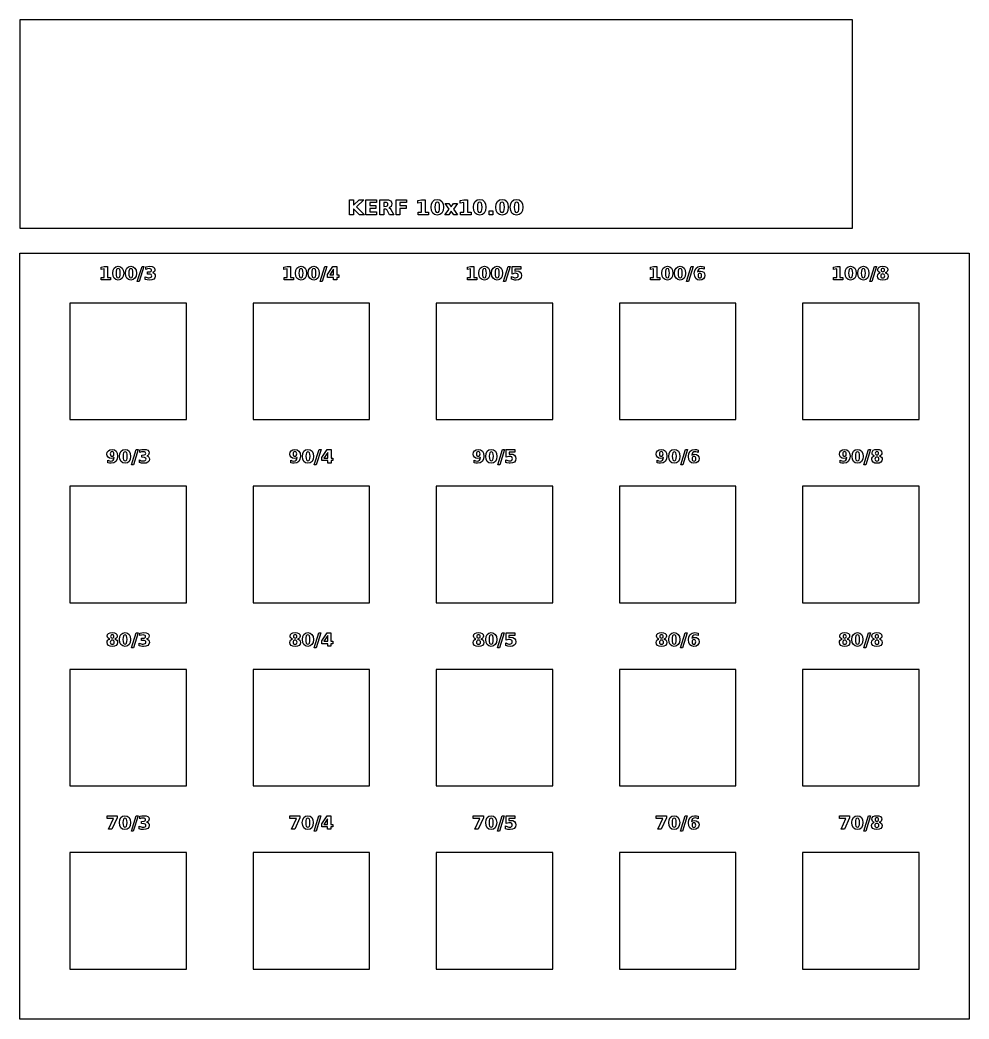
# Model space of a CAD drawing. Header units: millimetres. Extents: x 0 to 272, y 0 to 120.
# Drawn here: x 0 to 114, y 0 to 120 of the extents above; entities that cross this region are included whole.
import ezdxf

# ---------------------------------------------------------------- set-up
doc = ezdxf.new("R2010")
doc.units = ezdxf.units.MM
doc.layers.add('CUT', color=1, linetype='Continuous')
doc.layers.add('ENGRAVE', color=5, linetype='Continuous')

msp = doc.modelspace()

# ---------------------------------------------------------------- linework, layer by layer
at = {"layer": 'CUT'}
for points in [[(100, 95), (100, 120), (0, 120), (0, 95)], [(0, 0), (0, 92), (114, 92), (114, 0)], [(20, 86), (6, 86), (6, 72), (20, 72)], [(28, 72), (42, 72), (42, 86), (28, 86)], [(50, 86), (50, 72), (64, 72), (64, 86)], [(86, 86), (72, 86), (72, 72), (86, 72)], [(108, 72), (108, 86), (94, 86), (94, 72)], [(20, 64), (6, 64), (6, 50), (20, 50)], [(28, 64), (28, 50), (42, 50), (42, 64)], [(64, 64), (50, 64), (50, 50), (64, 50)], [(86, 50), (86, 64), (72, 64), (72, 50)], [(94, 50), (108, 50), (108, 64), (94, 64)], [(20, 42), (6, 42), (6, 28), (20, 28)], [(42, 42), (28, 42), (28, 28), (42, 28)], [(64, 28), (64, 42), (50, 42), (50, 28)], [(72, 28), (86, 28), (86, 42), (72, 42)], [(94, 42), (94, 28), (108, 28), (108, 42)], [(20, 20), (6, 20), (6, 6), (20, 6)], [(42, 20), (28, 20), (28, 6), (42, 6)], [(64, 6), (64, 20), (50, 20), (50, 6)], [(72, 6), (86, 6), (86, 20), (72, 20)], [(94, 20), (94, 6), (108, 6), (108, 20)]]:
    msp.add_lwpolyline(points, close=True, dxfattribs=at)
at = {"layer": 'ENGRAVE'}
for points in [[(39.6012, 98.4127), (40.0711, 98.4127), (40.0711, 97.7475), (40.7484, 98.4127), (41.2941, 98.4127), (40.4164, 97.5494), (41.3844, 96.59), (40.7961, 96.59), (40.0711, 97.308), (40.0711, 96.59), (39.6012, 96.59)], [(41.5383, 96.59), (41.5383, 98.4127), (42.8062, 98.4127), (42.8062, 98.0572), (42.0082, 98.0572), (42.0082, 97.7182), (42.759, 97.7182), (42.759, 97.3627), (42.0082, 97.3627), (42.0082, 96.9451), (42.8332, 96.9451), (42.8332, 96.59)], [(44.4626, 97.5123), (44.309, 97.442), (44.4004, 97.4062), (44.4816, 97.3424), (44.5586, 97.245), (44.8914, 96.59), (44.391, 96.59), (44.1011, 97.1578), (44.0324, 97.2295), (43.9521, 97.2673), (43.8488, 97.2799), (43.716, 97.2799), (43.716, 96.59), (43.2461, 96.59), (43.2461, 98.4127), (43.9637, 98.4127), (44.2757, 98.3824), (44.4914, 98.2916), (44.6174, 98.1357), (44.6594, 97.9096), (44.6375, 97.7452), (44.5719, 97.6131)], [(45.1711, 98.4127), (46.4391, 98.4127), (46.4391, 98.0572), (45.641, 98.0572), (45.641, 97.7182), (46.3918, 97.7182), (46.3918, 97.3627), (45.641, 97.3627), (45.641, 96.59), (45.1711, 96.59)], [(49.0871, 96.59), (47.8125, 96.59), (47.8125, 96.9146), (48.2277, 96.9146), (48.2277, 98.0928), (47.8016, 98.0049), (47.8016, 98.3248), (48.225, 98.4127), (48.6719, 98.4127), (48.6719, 96.9146), (49.0871, 96.9146)], [(49.8104, 98.384), (50.1293, 98.4455), (50.4474, 98.384), (50.6836, 98.1994), (50.8301, 97.9016), (50.8789, 97.4994), (50.8301, 97.0983), (50.6836, 96.8006), (50.4474, 96.616), (50.1293, 96.5545), (49.8104, 96.616), (49.5738, 96.8006), (49.4273, 97.0983), (49.3785, 97.4994), (49.4273, 97.9016), (49.5738, 98.1994)], [(54.1785, 96.9146), (54.1785, 96.59), (52.9039, 96.59), (52.9039, 96.9146), (53.3191, 96.9146), (53.3191, 98.0928), (52.893, 98.0049), (52.893, 98.3248), (53.3164, 98.4127), (53.7633, 98.4127), (53.7633, 96.9146)], [(55.2207, 98.4455), (55.5388, 98.384), (55.775, 98.1994), (55.9215, 97.9016), (55.9703, 97.4994), (55.9215, 97.0983), (55.775, 96.8006), (55.5388, 96.616), (55.2207, 96.5545), (54.9018, 96.616), (54.6652, 96.8006), (54.5188, 97.0983), (54.4699, 97.4994), (54.5188, 97.9016), (54.6652, 98.1994), (54.9018, 98.384)], [(57.5908, 98.384), (57.9098, 98.4455), (58.2278, 98.384), (58.4641, 98.1994), (58.6105, 97.9016), (58.6594, 97.4994), (58.6105, 97.0983), (58.4641, 96.8006), (58.2278, 96.616), (57.9098, 96.5545), (57.5908, 96.616), (57.3543, 96.8006), (57.2078, 97.0983), (57.159, 97.4994), (57.2078, 97.9016), (57.3543, 98.1994)], [(59.3303, 98.384), (59.6492, 98.4455), (59.9673, 98.384), (60.2035, 98.1994), (60.35, 97.9016), (60.3988, 97.4994), (60.35, 97.0983), (60.2035, 96.8006), (59.9673, 96.616), (59.6492, 96.5545), (59.3303, 96.616), (59.0938, 96.8006), (58.9473, 97.0983), (58.8984, 97.4994), (58.9473, 97.9016), (59.0938, 98.1994)], [(44.0404, 97.6182), (44.1254, 97.6592), (44.1734, 97.7319), (44.1895, 97.84), (44.1734, 97.9469), (44.1254, 98.0182), (44.0404, 98.0586), (43.716, 98.0721), (43.716, 97.6045)], [(49.9997, 98.0895), (49.9133, 97.9846), (49.8646, 97.7945), (49.8484, 97.5033), (49.8646, 97.2086), (49.9133, 97.0158), (49.9997, 96.9098), (50.1293, 96.8744), (50.2582, 96.9098), (50.3441, 97.0158), (50.3928, 97.2086), (50.409, 97.5033), (50.393, 97.7945), (50.3449, 97.9846), (50.259, 98.0895), (50.1293, 98.1244)], [(52.573, 96.59), (52.1105, 96.59), (51.8027, 97.0221), (51.4988, 96.59), (51.0363, 96.59), (51.5539, 97.2896), (51.0605, 97.9572), (51.5234, 97.9572), (51.8027, 97.5521), (52.0859, 97.9572), (52.5488, 97.9572), (52.0555, 97.292)], [(55.2207, 98.1244), (55.0911, 98.0895), (55.0047, 97.9846), (54.9561, 97.7945), (54.9398, 97.5033), (54.9561, 97.2086), (55.0047, 97.0158), (55.0911, 96.9098), (55.2207, 96.8744), (55.3496, 96.9098), (55.4355, 97.0158), (55.4842, 97.2086), (55.5004, 97.5033), (55.4844, 97.7945), (55.4363, 97.9846), (55.3504, 98.0895)], [(58.0395, 98.0895), (57.9098, 98.1244), (57.7802, 98.0895), (57.6938, 97.9846), (57.6451, 97.7945), (57.6289, 97.5033), (57.6451, 97.2086), (57.6938, 97.0158), (57.7802, 96.9098), (57.9098, 96.8744), (58.0387, 96.9098), (58.1246, 97.0158), (58.1732, 97.2086), (58.1895, 97.5033), (58.1734, 97.7945), (58.1254, 97.9846)], [(59.4332, 97.9846), (59.3846, 97.7945), (59.3684, 97.5033), (59.3846, 97.2086), (59.4332, 97.0158), (59.5196, 96.9098), (59.6492, 96.8744), (59.7781, 96.9098), (59.8641, 97.0158), (59.9127, 97.2086), (59.9289, 97.5033), (59.9129, 97.7945), (59.8648, 97.9846), (59.7789, 98.0895), (59.6492, 98.1244), (59.5196, 98.0895)], [(56.7844, 96.59), (56.3449, 96.59), (56.3449, 97.0623), (56.7844, 97.0623)], [(9.7483, 90.3123), (10.1209, 90.3896), (10.5142, 90.3896), (10.5142, 89.0713), (10.8796, 89.0713), (10.8796, 88.7857), (9.7579, 88.7857), (9.7579, 89.0713), (10.1233, 89.0713), (10.1233, 90.1081), (9.7483, 90.0307)], [(12.4134, 89.9398), (12.4564, 89.5859), (12.4134, 89.233), (12.2845, 88.971), (12.0766, 88.8085), (11.7967, 88.7544), (11.516, 88.8085), (11.3079, 88.971), (11.179, 89.233), (11.136, 89.5859), (11.179, 89.9398), (11.3079, 90.2019), (11.516, 90.3644), (11.7967, 90.4185), (12.0766, 90.3644), (12.2845, 90.2019)], [(11.9858, 89.1604), (12.0286, 89.33), (12.0428, 89.5894), (12.0287, 89.8456), (11.9865, 90.0129), (11.9108, 90.1052), (11.7967, 90.1359), (11.6827, 90.1052), (11.6066, 90.0129), (11.5638, 89.8456), (11.5495, 89.5894), (11.5638, 89.33), (11.6066, 89.1604), (11.6827, 89.067), (11.7967, 89.0359), (11.9101, 89.067)], [(13.9871, 89.5859), (13.9441, 89.233), (13.8152, 88.971), (13.6073, 88.8085), (13.3274, 88.7544), (13.0467, 88.8085), (12.8386, 88.971), (12.7097, 89.233), (12.6667, 89.5859), (12.7097, 89.9398), (12.8386, 90.2019), (13.0467, 90.3644), (13.3274, 90.4185), (13.6073, 90.3644), (13.8152, 90.2019), (13.9441, 89.9398)], [(13.5593, 89.33), (13.5735, 89.5894), (13.5595, 89.8456), (13.5172, 90.0129), (13.4415, 90.1052), (13.3274, 90.1359), (13.2134, 90.1052), (13.1373, 90.0129), (13.0945, 89.8456), (13.0803, 89.5894), (13.0945, 89.33), (13.1373, 89.1604), (13.2134, 89.067), (13.3274, 89.0359), (13.4409, 89.067), (13.5165, 89.1604)], [(14.896, 90.3896), (14.3298, 88.5815), (14.0923, 88.5815), (14.6574, 90.3896)], [(15.6437, 89.0501), (15.7505, 89.0927), (15.8163, 89.1621), (15.8382, 89.2563), (15.8157, 89.3526), (15.7485, 89.4223), (15.6373, 89.4646), (15.3181, 89.4787), (15.3181, 89.7451), (15.6281, 89.7573), (15.724, 89.7939), (15.7813, 89.8555), (15.8004, 89.9427), (15.7818, 90.0245), (15.7261, 90.0854), (15.6368, 90.1233), (15.5168, 90.1359), (15.315, 90.1132), (15.1118, 90.0469), (15.1118, 90.3498), (15.3545, 90.4013), (15.591, 90.4185), (15.8641, 90.3928), (16.0585, 90.3157), (16.175, 90.1873), (16.2139, 90.007), (16.1953, 89.8792), (16.1396, 89.7767), (16.0479, 89.7003), (15.9207, 89.6506), (16.0634, 89.5932), (16.1671, 89.5048), (16.2306, 89.3872), (16.2517, 89.2412), (16.206, 89.0312), (16.0688, 88.8785), (15.8444, 88.7854), (15.5364, 88.7544), (15.2885, 88.7743), (15.0431, 88.8342), (15.0431, 89.1532), (15.2734, 89.0655), (15.3869, 89.0433), (15.4985, 89.0359)], [(31.7113, 90.0307), (31.7113, 90.3123), (32.084, 90.3896), (32.4772, 90.3896), (32.4772, 89.0713), (32.8426, 89.0713), (32.8426, 88.7857), (31.721, 88.7857), (31.721, 89.0713), (32.0864, 89.0713), (32.0864, 90.1081)], [(34.2475, 90.2019), (34.3764, 89.9398), (34.4194, 89.5859), (34.3764, 89.233), (34.2475, 88.971), (34.0396, 88.8085), (33.7598, 88.7544), (33.4791, 88.8085), (33.2709, 88.971), (33.142, 89.233), (33.0991, 89.5859), (33.142, 89.9398), (33.2709, 90.2019), (33.4791, 90.3644), (33.7598, 90.4185), (34.0396, 90.3644)], [(33.8732, 89.067), (33.9488, 89.1604), (33.9916, 89.33), (34.0059, 89.5894), (33.9918, 89.8456), (33.9495, 90.0129), (33.8739, 90.1052), (33.7598, 90.1359), (33.6457, 90.1052), (33.5697, 90.0129), (33.5269, 89.8456), (33.5126, 89.5894), (33.5269, 89.33), (33.5697, 89.1604), (33.6457, 89.067), (33.7598, 89.0359)], [(35.9072, 89.9398), (35.9501, 89.5859), (35.9072, 89.233), (35.7782, 88.971), (35.5704, 88.8085), (35.2905, 88.7544), (35.0098, 88.8085), (34.8017, 88.971), (34.6728, 89.233), (34.6298, 89.5859), (34.6728, 89.9398), (34.8017, 90.2019), (35.0098, 90.3644), (35.2905, 90.4185), (35.5704, 90.3644), (35.7782, 90.2019)], [(35.4795, 89.1604), (35.5223, 89.33), (35.5366, 89.5894), (35.5225, 89.8456), (35.4802, 90.0129), (35.4046, 90.1052), (35.2905, 90.1359), (35.1764, 90.1052), (35.1004, 90.0129), (35.0576, 89.8456), (35.0433, 89.5894), (35.0576, 89.33), (35.1004, 89.1604), (35.1764, 89.067), (35.2905, 89.0359), (35.4039, 89.067)], [(36.6204, 90.3896), (36.859, 90.3896), (36.2928, 88.5815), (36.0553, 88.5815)], [(38.2887, 89.3776), (38.2887, 89.0779), (38.0601, 89.0779), (38.0601, 88.7857), (37.6689, 88.7857), (37.6689, 89.0779), (36.958, 89.0779), (36.958, 89.4323), (37.6001, 90.3896), (38.0601, 90.3896), (38.0601, 89.3776)], [(37.6689, 89.3776), (37.6689, 90.049), (37.2158, 89.3776)], [(53.7473, 88.7857), (53.7473, 89.0713), (54.1127, 89.0713), (54.1127, 90.1081), (53.7376, 90.0307), (53.7376, 90.3123), (54.1103, 90.3896), (54.5035, 90.3896), (54.5035, 89.0713), (54.8689, 89.0713), (54.8689, 88.7857)], [(55.2972, 90.2019), (55.5054, 90.3644), (55.786, 90.4185), (56.0659, 90.3644), (56.2738, 90.2019), (56.4027, 89.9398), (56.4457, 89.5859), (56.4027, 89.233), (56.2738, 88.971), (56.0659, 88.8085), (55.786, 88.7544), (55.5054, 88.8085), (55.2972, 88.971), (55.1683, 89.233), (55.1254, 89.5859), (55.1683, 89.9398)], [(55.5532, 89.33), (55.596, 89.1604), (55.672, 89.067), (55.786, 89.0359), (55.8995, 89.067), (55.9751, 89.1604), (56.0179, 89.33), (56.0322, 89.5894), (56.0181, 89.8456), (55.9758, 90.0129), (55.9002, 90.1052), (55.786, 90.1359), (55.672, 90.1052), (55.596, 90.0129), (55.5532, 89.8456), (55.5389, 89.5894)], [(57.0361, 90.3644), (57.3168, 90.4185), (57.5967, 90.3644), (57.8045, 90.2019), (57.9335, 89.9398), (57.9764, 89.5859), (57.9335, 89.233), (57.8045, 88.971), (57.5967, 88.8085), (57.3168, 88.7544), (57.0361, 88.8085), (56.828, 88.971), (56.699, 89.233), (56.6561, 89.5859), (56.699, 89.9398), (56.828, 90.2019)], [(57.1267, 89.1604), (57.2027, 89.067), (57.3168, 89.0359), (57.4302, 89.067), (57.5058, 89.1604), (57.5486, 89.33), (57.5629, 89.5894), (57.5488, 89.8456), (57.5065, 90.0129), (57.4309, 90.1052), (57.3168, 90.1359), (57.2027, 90.1052), (57.1267, 90.0129), (57.0839, 89.8456), (57.0696, 89.5894), (57.0839, 89.33)], [(58.6467, 90.3896), (58.8853, 90.3896), (58.3191, 88.5815), (58.0816, 88.5815)], [(60.2179, 89.0771), (60.0846, 88.9015), (59.8724, 88.7912), (59.591, 88.7544), (59.4552, 88.761), (59.1875, 88.8141), (59.0551, 88.861), (59.0551, 89.1865), (59.3036, 89.0734), (59.4179, 89.0453), (59.5257, 89.0359), (59.6599, 89.0543), (59.7622, 89.1095), (59.8272, 89.1961), (59.8488, 89.3089), (59.8272, 89.4222), (59.7622, 89.5086), (59.6599, 89.5635), (59.5257, 89.5818), (59.4334, 89.576), (59.1184, 89.4873), (59.1184, 90.3896), (60.1465, 90.3896), (60.1465, 90.0854), (59.4484, 90.0854), (59.4484, 89.8372), (59.6426, 89.8644), (59.9033, 89.8277), (60.0991, 89.7176), (60.2215, 89.542), (60.2624, 89.3089)], [(76.8512, 89.0713), (76.8512, 88.7857), (75.7296, 88.7857), (75.7296, 89.0713), (76.095, 89.0713), (76.095, 90.1081), (75.7199, 90.0307), (75.7199, 90.3123), (76.0926, 90.3896), (76.4858, 90.3896), (76.4858, 89.0713)], [(77.1077, 89.5859), (77.1506, 89.9398), (77.2795, 90.2019), (77.4877, 90.3644), (77.7683, 90.4185), (78.0482, 90.3644), (78.2561, 90.2019), (78.385, 89.9398), (78.428, 89.5859), (78.385, 89.233), (78.2561, 88.971), (78.0482, 88.8085), (77.7683, 88.7544), (77.4877, 88.8085), (77.2795, 88.971), (77.1506, 89.233)], [(77.5355, 89.8456), (77.5212, 89.5894), (77.5355, 89.33), (77.5782, 89.1604), (77.6543, 89.067), (77.7683, 89.0359), (77.8818, 89.067), (77.9574, 89.1604), (78.0002, 89.33), (78.0145, 89.5894), (78.0004, 89.8456), (77.9581, 90.0129), (77.8825, 90.1052), (77.7683, 90.1359), (77.6543, 90.1052), (77.5782, 90.0129)], [(78.6813, 89.9398), (78.8102, 90.2019), (79.0184, 90.3644), (79.2991, 90.4185), (79.579, 90.3644), (79.7868, 90.2019), (79.9158, 89.9398), (79.9587, 89.5859), (79.9158, 89.233), (79.7868, 88.971), (79.579, 88.8085), (79.2991, 88.7544), (79.0184, 88.8085), (78.8102, 88.971), (78.6813, 89.233), (78.6384, 89.5859)], [(79.0519, 89.5894), (79.0662, 89.33), (79.109, 89.1604), (79.185, 89.067), (79.2991, 89.0359), (79.4125, 89.067), (79.4881, 89.1604), (79.5309, 89.33), (79.5452, 89.5894), (79.5311, 89.8456), (79.4888, 90.0129), (79.4132, 90.1052), (79.2991, 90.1359), (79.185, 90.1052), (79.109, 90.0129), (79.0662, 89.8456)], [(80.3014, 88.5815), (80.0639, 88.5815), (80.629, 90.3896), (80.8676, 90.3896)], [(81.437, 89.9155), (81.3983, 89.7386), (81.5517, 89.8173), (81.7325, 89.8438), (81.9545, 89.8077), (82.1292, 89.6997), (82.2423, 89.5337), (82.2801, 89.323), (82.2379, 89.0908), (82.1113, 88.9098), (81.9141, 88.7933), (81.6593, 88.7544), (81.382, 88.8072), (81.1753, 88.9655), (81.0469, 89.221), (81.0041, 89.5646), (81.0542, 89.9195), (81.2045, 90.1892), (81.442, 90.3596), (81.7538, 90.4164), (81.9686, 90.3992), (82.1749, 90.3477), (82.1749, 90.051), (82.0757, 90.0931), (81.8933, 90.1398), (81.8064, 90.1456), (81.6421, 90.1199), (81.5187, 90.0428)], [(98.4949, 90.3896), (98.4949, 89.0713), (98.8603, 89.0713), (98.8603, 88.7857), (97.7387, 88.7857), (97.7387, 89.0713), (98.1041, 89.0713), (98.1041, 90.1081), (97.729, 90.0307), (97.729, 90.3123), (98.1017, 90.3896)], [(99.2886, 88.971), (99.1597, 89.233), (99.1168, 89.5859), (99.1597, 89.9398), (99.2886, 90.2019), (99.4968, 90.3644), (99.7775, 90.4185), (100.0574, 90.3644), (100.2652, 90.2019), (100.3941, 89.9398), (100.4371, 89.5859), (100.3941, 89.233), (100.2652, 88.971), (100.0574, 88.8085), (99.7775, 88.7544), (99.4968, 88.8085)], [(99.6634, 90.1052), (99.5874, 90.0129), (99.5446, 89.8456), (99.5303, 89.5894), (99.5446, 89.33), (99.5874, 89.1604), (99.6634, 89.067), (99.7775, 89.0359), (99.8909, 89.067), (99.9665, 89.1604), (100.0093, 89.33), (100.0236, 89.5894), (100.0095, 89.8456), (99.9672, 90.0129), (99.8916, 90.1052), (99.7775, 90.1359)], [(100.6905, 89.233), (100.6475, 89.5859), (100.6905, 89.9398), (100.8194, 90.2019), (101.0275, 90.3644), (101.3082, 90.4185), (101.5881, 90.3644), (101.796, 90.2019), (101.9249, 89.9398), (101.9678, 89.5859), (101.9249, 89.233), (101.796, 88.971), (101.5881, 88.8085), (101.3082, 88.7544), (101.0275, 88.8085), (100.8194, 88.971)], [(101.1181, 90.0129), (101.0753, 89.8456), (101.061, 89.5894), (101.0753, 89.33), (101.1181, 89.1604), (101.1941, 89.067), (101.3082, 89.0359), (101.4216, 89.067), (101.4972, 89.1604), (101.54, 89.33), (101.5543, 89.5894), (101.5402, 89.8456), (101.4979, 90.0129), (101.4223, 90.1052), (101.3082, 90.1359), (101.1941, 90.1052)], [(102.6381, 90.3896), (102.8767, 90.3896), (102.3105, 88.5815), (102.073, 88.5815)], [(103.1978, 90.3119), (103.3848, 90.3919), (103.6426, 90.4185), (103.8988, 90.392), (104.085, 90.3126), (104.1987, 90.1823), (104.2366, 90.0029), (104.2179, 89.8777), (104.162, 89.775), (104.0695, 89.6956), (103.9413, 89.6396), (104.0846, 89.5804), (104.1878, 89.4931), (104.2502, 89.3784), (104.271, 89.237), (104.2313, 89.0276), (104.1125, 88.8764), (103.9158, 88.7849), (103.6426, 88.7544), (103.3684, 88.7849), (103.1706, 88.8764), (103.051, 89.0276), (103.0111, 89.237), (103.0319, 89.3784), (103.0943, 89.4931), (103.1975, 89.5804), (103.3408, 89.6396), (103.2126, 89.6956), (103.1204, 89.775), (103.065, 89.8777), (103.0465, 90.0029), (103.0843, 90.1816)], [(103.4906, 89.8138), (103.5553, 89.7752), (103.6426, 89.7623), (103.7282, 89.7752), (103.7918, 89.8138), (103.8315, 89.8764), (103.8447, 89.961), (103.8315, 90.0454), (103.7918, 90.1074), (103.7282, 90.1458), (103.6426, 90.1586), (103.5553, 90.1457), (103.4906, 90.1071), (103.4507, 90.0448), (103.4374, 89.961), (103.4507, 89.8764)], [(81.46, 89.1727), (81.5008, 89.0847), (81.5687, 89.0322), (81.6637, 89.0146), (81.7593, 89.0322), (81.8273, 89.0847), (81.8681, 89.1727), (81.8817, 89.2958), (81.8681, 89.419), (81.8273, 89.5069), (81.7593, 89.5597), (81.6637, 89.5773), (81.5687, 89.5597), (81.5008, 89.5069), (81.46, 89.419), (81.4465, 89.2958)], [(103.4175, 89.3628), (103.402, 89.2583), (103.4175, 89.1539), (103.4642, 89.0772), (103.5401, 89.0303), (103.6426, 89.0146), (103.7442, 89.0303), (103.8189, 89.0772), (103.8648, 89.1539), (103.8801, 89.2583), (103.8648, 89.3635), (103.8189, 89.4405), (103.7442, 89.4877), (103.6426, 89.5034), (103.5401, 89.4875), (103.4642, 89.4398)], [(10.4885, 68.0791), (10.6145, 68.2607), (10.8113, 68.3775), (11.0652, 68.4164), (11.3436, 68.3635), (11.5509, 68.2047), (11.6798, 67.9495), (11.7228, 67.6066), (11.6725, 67.2515), (11.5217, 66.9816), (11.2836, 66.8112), (10.9707, 66.7544), (10.7548, 66.7712), (10.553, 66.8211), (10.553, 67.1178), (10.7417, 67.0483), (10.9201, 67.0253), (11.0846, 67.0509), (11.2082, 67.1277), (11.2901, 67.2552), (11.3295, 67.4323), (11.1738, 67.3518), (10.9944, 67.325), (10.7721, 67.3609), (10.5974, 67.4684), (10.4842, 67.6344), (10.4465, 67.8458)], [(13.2889, 67.5859), (13.246, 67.233), (13.117, 66.971), (12.9092, 66.8085), (12.6293, 66.7544), (12.3486, 66.8085), (12.1405, 66.971), (12.0115, 67.233), (11.9686, 67.5859), (12.0115, 67.9398), (12.1405, 68.2019), (12.3486, 68.3644), (12.6293, 68.4185), (12.9092, 68.3644), (13.117, 68.2019), (13.246, 67.9398)], [(14.9455, 67.0501), (15.0524, 67.0927), (15.1181, 67.1621), (15.14, 67.2563), (15.1176, 67.3526), (15.0503, 67.4223), (14.9392, 67.4646), (14.6199, 67.4787), (14.6199, 67.7451), (14.9299, 67.7573), (15.0259, 67.7939), (15.0831, 67.8555), (15.1022, 67.9427), (15.0836, 68.0245), (15.028, 68.0854), (14.9387, 68.1233), (14.8186, 68.1359), (14.6168, 68.1132), (14.4137, 68.0469), (14.4137, 68.3498), (14.6564, 68.4013), (14.8929, 68.4185), (15.166, 68.3928), (15.3604, 68.3157), (15.4769, 68.1873), (15.5157, 68.007), (15.4972, 67.8792), (15.4415, 67.7767), (15.3498, 67.7003), (15.2225, 67.6506), (15.3653, 67.5932), (15.469, 67.5048), (15.5324, 67.3872), (15.5535, 67.2412), (15.5078, 67.0312), (15.3707, 66.8785), (15.1463, 66.7854), (14.8382, 66.7544), (14.5904, 66.7743), (14.3449, 66.8342), (14.3449, 67.1532), (14.5752, 67.0655), (14.6888, 67.0433), (14.8004, 67.0359)], [(32.4095, 67.8458), (32.4515, 68.0791), (32.5776, 68.2607), (32.7743, 68.3775), (33.0282, 68.4164), (33.3066, 68.3635), (33.514, 68.2047), (33.6429, 67.9495), (33.6858, 67.6066), (33.6356, 67.2515), (33.4847, 66.9816), (33.2466, 66.8112), (32.9337, 66.7544), (32.7178, 66.7712), (32.5161, 66.8211), (32.5161, 67.1178), (32.7048, 67.0483), (32.8832, 67.0253), (33.0477, 67.0509), (33.1713, 67.1277), (33.2531, 67.2552), (33.2926, 67.4323), (33.1369, 67.3518), (32.9574, 67.325), (32.7351, 67.3609), (32.5604, 67.4684), (32.4472, 67.6344)], [(35.252, 67.5859), (35.209, 67.233), (35.0801, 66.971), (34.8722, 66.8085), (34.5923, 66.7544), (34.3116, 66.8085), (34.1035, 66.971), (33.9746, 67.233), (33.9316, 67.5859), (33.9746, 67.9398), (34.1035, 68.2019), (34.3116, 68.3644), (34.5923, 68.4185), (34.8722, 68.3644), (35.0801, 68.2019), (35.209, 67.9398)], [(54.7614, 67.3609), (54.5867, 67.4684), (54.4735, 67.6344), (54.4358, 67.8458), (54.4778, 68.0791), (54.6039, 68.2607), (54.8006, 68.3775), (55.0545, 68.4164), (55.3329, 68.3635), (55.5403, 68.2047), (55.6692, 67.9495), (55.7121, 67.6066), (55.6619, 67.2515), (55.511, 66.9816), (55.2729, 66.8112), (54.96, 66.7544), (54.7441, 66.7712), (54.5424, 66.8211), (54.5424, 67.1178), (54.7311, 67.0483), (54.9095, 67.0253), (55.074, 67.0509), (55.1975, 67.1277), (55.2794, 67.2552), (55.3189, 67.4323), (55.1632, 67.3518), (54.9837, 67.325)], [(56.6186, 68.4185), (56.8985, 68.3644), (57.1064, 68.2019), (57.2353, 67.9398), (57.2783, 67.5859), (57.2353, 67.233), (57.1064, 66.971), (56.8985, 66.8085), (56.6186, 66.7544), (56.3379, 66.8085), (56.1298, 66.971), (56.0009, 67.233), (55.9579, 67.5859), (56.0009, 67.9398), (56.1298, 68.2019), (56.3379, 68.3644)], [(77.3012, 67.4323), (77.1455, 67.3518), (76.966, 67.325), (76.7437, 67.3609), (76.569, 67.4684), (76.4558, 67.6344), (76.4181, 67.8458), (76.4601, 68.0791), (76.5862, 68.2607), (76.7829, 68.3775), (77.0368, 68.4164), (77.3152, 68.3635), (77.5226, 68.2047), (77.6515, 67.9495), (77.6944, 67.6066), (77.6442, 67.2515), (77.4933, 66.9816), (77.2552, 66.8112), (76.9423, 66.7544), (76.7264, 66.7712), (76.5247, 66.8211), (76.5247, 67.1178), (76.7134, 67.0483), (76.8918, 67.0253), (77.0563, 67.0509), (77.1798, 67.1277), (77.2617, 67.2552)], [(78.1121, 68.2019), (78.3202, 68.3644), (78.6009, 68.4185), (78.8808, 68.3644), (79.0887, 68.2019), (79.2176, 67.9398), (79.2606, 67.5859), (79.2176, 67.233), (79.0887, 66.971), (78.8808, 66.8085), (78.6009, 66.7544), (78.3202, 66.8085), (78.1121, 66.971), (77.9832, 67.233), (77.9402, 67.5859), (77.9832, 67.9398)], [(80.7002, 67.7386), (80.8535, 67.8173), (81.0343, 67.8438), (81.2564, 67.8077), (81.431, 67.6997), (81.5442, 67.5337), (81.5819, 67.323), (81.5397, 67.0908), (81.4131, 66.9098), (81.2159, 66.7933), (80.9611, 66.7544), (80.6839, 66.8072), (80.4771, 66.9655), (80.3487, 67.221), (80.3059, 67.5646), (80.356, 67.9195), (80.5063, 68.1892), (80.7438, 68.3596), (81.0556, 68.4164), (81.2705, 68.3992), (81.4767, 68.3477), (81.4767, 68.051), (81.3775, 68.0931), (81.1952, 68.1398), (81.1082, 68.1456), (80.944, 68.1199), (80.8205, 68.0428), (80.7389, 67.9155)], [(99.189, 67.1277), (99.2709, 67.2552), (99.3103, 67.4323), (99.1546, 67.3518), (98.9751, 67.325), (98.7528, 67.3609), (98.5781, 67.4684), (98.4649, 67.6344), (98.4272, 67.8458), (98.4692, 68.0791), (98.5953, 68.2607), (98.792, 68.3775), (99.046, 68.4164), (99.3243, 68.3635), (99.5317, 68.2047), (99.6606, 67.9495), (99.7035, 67.6066), (99.6533, 67.2515), (99.5025, 66.9816), (99.2643, 66.8112), (98.9514, 66.7544), (98.7355, 66.7712), (98.5338, 66.8211), (98.5338, 67.1178), (98.7225, 67.0483), (98.9009, 67.0253), (99.0654, 67.0509)], [(99.9493, 67.5859), (99.9923, 67.9398), (100.1212, 68.2019), (100.3293, 68.3644), (100.61, 68.4185), (100.8899, 68.3644), (101.0978, 68.2019), (101.2267, 67.9398), (101.2697, 67.5859), (101.2267, 67.233), (101.0978, 66.971), (100.8899, 66.8085), (100.61, 66.7544), (100.3293, 66.8085), (100.1212, 66.971), (99.9923, 67.233)], [(102.6866, 68.3919), (102.9444, 68.4185), (103.2006, 68.392), (103.3868, 68.3126), (103.5005, 68.1823), (103.5384, 68.0029), (103.5198, 67.8777), (103.4638, 67.775), (103.3714, 67.6956), (103.2431, 67.6396), (103.3864, 67.5804), (103.4896, 67.4931), (103.552, 67.3784), (103.5728, 67.237), (103.5332, 67.0276), (103.4143, 66.8764), (103.2176, 66.7849), (102.9444, 66.7544), (102.6702, 66.7849), (102.4725, 66.8764), (102.3528, 67.0276), (102.313, 67.237), (102.3338, 67.3784), (102.3961, 67.4931), (102.4994, 67.5804), (102.6426, 67.6396), (102.5145, 67.6956), (102.4223, 67.775), (102.3668, 67.8777), (102.3484, 68.0029), (102.3862, 68.1816), (102.4996, 68.3119)], [(10.8589, 67.7517), (10.8999, 67.6636), (10.968, 67.611), (11.0631, 67.5935), (11.1583, 67.611), (11.2264, 67.6636), (11.2674, 67.7517), (11.2811, 67.875), (11.2674, 67.9974), (11.2264, 68.0854), (11.1583, 68.1388), (11.0631, 68.1566), (10.968, 68.1388), (10.8999, 68.0854), (10.8589, 67.9974), (10.8452, 67.875)], [(12.8611, 67.33), (12.8754, 67.5894), (12.8613, 67.8456), (12.819, 68.0129), (12.7434, 68.1052), (12.6293, 68.1359), (12.5152, 68.1052), (12.4392, 68.0129), (12.3964, 67.8456), (12.3821, 67.5894), (12.3964, 67.33), (12.4392, 67.1604), (12.5152, 67.067), (12.6293, 67.0359), (12.7427, 67.067), (12.8183, 67.1604)], [(13.6316, 66.5815), (13.3941, 66.5815), (13.9592, 68.3896), (14.1978, 68.3896)], [(32.8219, 67.7517), (32.8629, 67.6636), (32.9311, 67.611), (33.0262, 67.5935), (33.1213, 67.611), (33.1895, 67.6636), (33.2305, 67.7517), (33.2441, 67.875), (33.2305, 67.9974), (33.1895, 68.0854), (33.1213, 68.1388), (33.0262, 68.1566), (32.9311, 68.1388), (32.8629, 68.0854), (32.8219, 67.9974), (32.8083, 67.875)], [(34.8242, 67.33), (34.8384, 67.5894), (34.8243, 67.8456), (34.7821, 68.0129), (34.7064, 68.1052), (34.5923, 68.1359), (34.4783, 68.1052), (34.4022, 68.0129), (34.3594, 67.8456), (34.3452, 67.5894), (34.3594, 67.33), (34.4022, 67.1604), (34.4783, 67.067), (34.5923, 67.0359), (34.7058, 67.067), (34.7814, 67.1604)], [(35.5947, 66.5815), (35.3572, 66.5815), (35.9223, 68.3896), (36.1608, 68.3896)], [(37.5905, 67.0779), (37.3619, 67.0779), (37.3619, 66.7857), (36.9707, 66.7857), (36.9707, 67.0779), (36.2598, 67.0779), (36.2598, 67.4323), (36.902, 68.3896), (37.3619, 68.3896), (37.3619, 67.3776), (37.5905, 67.3776)], [(36.9707, 68.049), (36.5177, 67.3776), (36.9707, 67.3776)], [(54.9574, 68.1388), (54.8892, 68.0854), (54.8482, 67.9974), (54.8345, 67.875), (54.8482, 67.7517), (54.8892, 67.6636), (54.9574, 67.611), (55.0525, 67.5935), (55.1476, 67.611), (55.2158, 67.6636), (55.2568, 67.7517), (55.2704, 67.875), (55.2568, 67.9974), (55.2158, 68.0854), (55.1476, 68.1388), (55.0525, 68.1566)], [(56.5046, 67.067), (56.6186, 67.0359), (56.732, 67.067), (56.8077, 67.1604), (56.8505, 67.33), (56.8647, 67.5894), (56.8506, 67.8456), (56.8084, 68.0129), (56.7327, 68.1052), (56.6186, 68.1359), (56.5046, 68.1052), (56.4285, 68.0129), (56.3857, 67.8456), (56.3715, 67.5894), (56.3857, 67.33), (56.4285, 67.1604)], [(57.621, 66.5815), (57.3835, 66.5815), (57.9486, 68.3896), (58.1871, 68.3896)], [(59.3865, 66.9015), (59.1742, 66.7912), (58.8929, 66.7544), (58.7571, 66.761), (58.4894, 66.8141), (58.357, 66.861), (58.357, 67.1865), (58.6055, 67.0734), (58.7198, 67.0453), (58.8275, 67.0359), (58.9618, 67.0543), (59.064, 67.1095), (59.129, 67.1961), (59.1507, 67.3089), (59.129, 67.4222), (59.064, 67.5086), (58.9618, 67.5635), (58.8275, 67.5818), (58.7353, 67.576), (58.4202, 67.4873), (58.4202, 68.3896), (59.4484, 68.3896), (59.4484, 68.0854), (58.7502, 68.0854), (58.7502, 67.8372), (58.9444, 67.8644), (59.2052, 67.8277), (59.4009, 67.7176), (59.5234, 67.542), (59.5642, 67.3089), (59.5198, 67.0771)], [(77.1299, 68.1388), (77.0348, 68.1566), (76.9396, 68.1388), (76.8715, 68.0854), (76.8305, 67.9974), (76.8168, 67.875), (76.8305, 67.7517), (76.8715, 67.6636), (76.9396, 67.611), (77.0348, 67.5935), (77.1299, 67.611), (77.1981, 67.6636), (77.2391, 67.7517), (77.2527, 67.875), (77.2391, 67.9974), (77.1981, 68.0854)], [(78.368, 67.33), (78.4108, 67.1604), (78.4869, 67.067), (78.6009, 67.0359), (78.7143, 67.067), (78.79, 67.1604), (78.8328, 67.33), (78.847, 67.5894), (78.8329, 67.8456), (78.7907, 68.0129), (78.715, 68.1052), (78.6009, 68.1359), (78.4869, 68.1052), (78.4108, 68.0129), (78.368, 67.8456), (78.3537, 67.5894)], [(79.9309, 68.3896), (80.1694, 68.3896), (79.6033, 66.5815), (79.3657, 66.5815)], [(80.8026, 67.0847), (80.8705, 67.0322), (80.9656, 67.0146), (81.0611, 67.0322), (81.1292, 67.0847), (81.1699, 67.1727), (81.1835, 67.2958), (81.1699, 67.419), (81.1292, 67.5069), (81.0611, 67.5597), (80.9656, 67.5773), (80.8705, 67.5597), (80.8026, 67.5069), (80.7619, 67.419), (80.7483, 67.2958), (80.7619, 67.1727)], [(99.2482, 67.9974), (99.2072, 68.0854), (99.139, 68.1388), (99.0439, 68.1566), (98.9488, 68.1388), (98.8806, 68.0854), (98.8396, 67.9974), (98.826, 67.875), (98.8396, 67.7517), (98.8806, 67.6636), (98.9488, 67.611), (99.0439, 67.5935), (99.139, 67.611), (99.2072, 67.6636), (99.2482, 67.7517), (99.2618, 67.875)], [(100.3771, 67.8456), (100.3629, 67.5894), (100.3771, 67.33), (100.4199, 67.1604), (100.496, 67.067), (100.61, 67.0359), (100.7235, 67.067), (100.7991, 67.1604), (100.8419, 67.33), (100.8561, 67.5894), (100.842, 67.8456), (100.7998, 68.0129), (100.7241, 68.1052), (100.61, 68.1359), (100.496, 68.1052), (100.4199, 68.0129)], [(101.6124, 66.5815), (101.3749, 66.5815), (101.94, 68.3896), (102.1785, 68.3896)], [(102.7038, 67.2583), (102.7194, 67.1539), (102.766, 67.0772), (102.8419, 67.0303), (102.9444, 67.0146), (103.0461, 67.0303), (103.1208, 67.0772), (103.1667, 67.1539), (103.182, 67.2583), (103.1667, 67.3635), (103.1208, 67.4405), (103.0461, 67.4877), (102.9444, 67.5034), (102.8419, 67.4875), (102.766, 67.4398), (102.7194, 67.3628)], [(102.8571, 67.7752), (102.9444, 67.7623), (103.03, 67.7752), (103.0936, 67.8138), (103.1333, 67.8764), (103.1465, 67.961), (103.1333, 68.0454), (103.0936, 68.1074), (103.03, 68.1458), (102.9444, 68.1586), (102.8571, 68.1457), (102.7925, 68.1071), (102.7525, 68.0448), (102.7392, 67.961), (102.7525, 67.8764), (102.7925, 67.8138)], [(11.387, 45.6396), (11.5302, 45.5804), (11.6334, 45.4931), (11.6958, 45.3784), (11.7166, 45.237), (11.677, 45.0276), (11.5581, 44.8764), (11.3614, 44.7849), (11.0882, 44.7544), (10.814, 44.7849), (10.6163, 44.8764), (10.4966, 45.0276), (10.4568, 45.237), (10.4776, 45.3784), (10.54, 45.4931), (10.6432, 45.5804), (10.7864, 45.6396), (10.6583, 45.6956), (10.5661, 45.775), (10.5106, 45.8777), (10.4922, 46.0029), (10.53, 46.1816), (10.6434, 46.3119), (10.8304, 46.3919), (11.0882, 46.4185), (11.3444, 46.392), (11.5306, 46.3126), (11.6443, 46.1823), (11.6822, 46.0029), (11.6636, 45.8777), (11.6076, 45.775), (11.5152, 45.6956)], [(11.0009, 46.1457), (10.9363, 46.1071), (10.8963, 46.0448), (10.883, 45.961), (10.8963, 45.8764), (10.9363, 45.8138), (11.0009, 45.7752), (11.0882, 45.7623), (11.1738, 45.7752), (11.2374, 45.8138), (11.2771, 45.8764), (11.2904, 45.961), (11.2771, 46.0454), (11.2374, 46.1074), (11.1738, 46.1458), (11.0882, 46.1586)], [(13.2356, 45.233), (13.1067, 44.971), (12.8989, 44.8085), (12.619, 44.7544), (12.3383, 44.8085), (12.1301, 44.971), (12.0012, 45.233), (11.9583, 45.5859), (12.0012, 45.9398), (12.1301, 46.2019), (12.3383, 46.3644), (12.619, 46.4185), (12.8989, 46.3644), (13.1067, 46.2019), (13.2356, 45.9398), (13.2786, 45.5859)], [(12.8651, 45.5894), (12.851, 45.8456), (12.8087, 46.0129), (12.7331, 46.1052), (12.619, 46.1359), (12.5049, 46.1052), (12.4289, 46.0129), (12.3861, 45.8456), (12.3718, 45.5894), (12.3861, 45.33), (12.4289, 45.1604), (12.5049, 45.067), (12.619, 45.0359), (12.7324, 45.067), (12.808, 45.1604), (12.8508, 45.33)], [(13.3838, 44.5815), (13.9489, 46.3896), (14.1875, 46.3896), (13.6213, 44.5815)], [(15.042, 45.0927), (15.1078, 45.1621), (15.1297, 45.2563), (15.1073, 45.3526), (15.04, 45.4223), (14.9289, 45.4646), (14.6096, 45.4787), (14.6096, 45.7451), (14.9196, 45.7573), (15.0156, 45.7939), (15.0728, 45.8555), (15.0919, 45.9428), (15.0733, 46.0245), (15.0176, 46.0854), (14.9284, 46.1233), (14.8083, 46.1359), (14.6065, 46.1133), (14.4034, 46.0469), (14.4034, 46.3498), (14.646, 46.4013), (14.8825, 46.4185), (15.1557, 46.3928), (15.35, 46.3157), (15.4666, 46.1873), (15.5054, 46.007), (15.4869, 45.8792), (15.4312, 45.7767), (15.3395, 45.7003), (15.2122, 45.6506), (15.3549, 45.5932), (15.4587, 45.5048), (15.5221, 45.3872), (15.5432, 45.2412), (15.4975, 45.0312), (15.3604, 44.8785), (15.136, 44.7854), (14.8279, 44.7544), (14.7041, 44.7594), (14.3346, 44.8342), (14.3346, 45.1532), (14.5649, 45.0655), (14.6784, 45.0433), (14.7901, 45.0359), (14.9352, 45.0501)], [(33.4933, 45.5804), (33.5965, 45.4931), (33.6589, 45.3784), (33.6797, 45.237), (33.64, 45.0276), (33.5212, 44.8764), (33.3245, 44.7849), (33.0513, 44.7544), (32.7771, 44.7849), (32.5793, 44.8764), (32.4597, 45.0276), (32.4198, 45.237), (32.4406, 45.3784), (32.503, 45.4931), (32.6062, 45.5804), (32.7495, 45.6396), (32.6213, 45.6956), (32.5291, 45.775), (32.4737, 45.8777), (32.4552, 46.0029), (32.493, 46.1816), (32.6065, 46.3119), (32.7935, 46.3919), (33.0513, 46.4185), (33.3075, 46.392), (33.4937, 46.3126), (33.6074, 46.1823), (33.6453, 46.0029), (33.6266, 45.8777), (33.5707, 45.775), (33.4782, 45.6956), (33.35, 45.6396)], [(32.964, 46.1457), (32.8993, 46.1071), (32.8594, 46.0448), (32.8461, 45.961), (32.8594, 45.8764), (32.8993, 45.8138), (32.964, 45.7752), (33.0513, 45.7623), (33.1369, 45.7752), (33.2005, 45.8138), (33.2402, 45.8764), (33.2534, 45.961), (33.2402, 46.0454), (33.2005, 46.1074), (33.1369, 46.1458), (33.0513, 46.1586)], [(35.0698, 44.971), (34.8619, 44.8085), (34.582, 44.7544), (34.3013, 44.8085), (34.0932, 44.971), (33.9643, 45.233), (33.9213, 45.5859), (33.9643, 45.9398), (34.0932, 46.2019), (34.3013, 46.3644), (34.582, 46.4185), (34.8619, 46.3644), (35.0698, 46.2019), (35.1987, 45.9398), (35.2417, 45.5859), (35.1987, 45.233)], [(34.814, 45.8456), (34.7718, 46.0129), (34.6961, 46.1052), (34.582, 46.1359), (34.468, 46.1052), (34.3919, 46.0129), (34.3491, 45.8456), (34.3348, 45.5894), (34.3491, 45.33), (34.3919, 45.1604), (34.468, 45.067), (34.582, 45.0359), (34.6954, 45.067), (34.7711, 45.1604), (34.8139, 45.33), (34.8281, 45.5894)], [(35.912, 46.3896), (36.1505, 46.3896), (35.5844, 44.5815), (35.3468, 44.5815)], [(37.3516, 44.7857), (36.9604, 44.7857), (36.9604, 45.0779), (36.2495, 45.0779), (36.2495, 45.4323), (36.8917, 46.3896), (37.3516, 46.3896), (37.3516, 45.3776), (37.5802, 45.3776), (37.5802, 45.0779), (37.3516, 45.0779)], [(36.9604, 45.3776), (36.9604, 46.049), (36.5073, 45.3776)], [(55.6529, 45.8777), (55.597, 45.775), (55.5045, 45.6956), (55.3763, 45.6396), (55.5196, 45.5804), (55.6228, 45.4931), (55.6852, 45.3784), (55.706, 45.237), (55.6663, 45.0276), (55.5475, 44.8764), (55.3508, 44.7849), (55.0776, 44.7544), (54.8034, 44.7849), (54.6056, 44.8764), (54.486, 45.0276), (54.4461, 45.237), (54.4669, 45.3784), (54.5293, 45.4931), (54.6325, 45.5804), (54.7758, 45.6396), (54.6476, 45.6956), (54.5554, 45.775), (54.5, 45.8777), (54.4815, 46.0029), (54.5193, 46.1816), (54.6328, 46.3119), (54.8198, 46.3919), (55.0776, 46.4185), (55.3338, 46.392), (55.52, 46.3126), (55.6337, 46.1823), (55.6716, 46.0029)], [(55.2268, 46.1074), (55.1632, 46.1458), (55.0776, 46.1586), (54.9903, 46.1457), (54.9256, 46.1071), (54.8857, 46.0448), (54.8724, 45.961), (54.8857, 45.8764), (54.9256, 45.8138), (54.9903, 45.7752), (55.0776, 45.7623), (55.1632, 45.7752), (55.2268, 45.8138), (55.2665, 45.8764), (55.2797, 45.961), (55.2665, 46.0454)], [(57.0961, 46.2019), (57.225, 45.9398), (57.268, 45.5859), (57.225, 45.233), (57.0961, 44.971), (56.8882, 44.8085), (56.6083, 44.7544), (56.3276, 44.8085), (56.1195, 44.971), (55.9906, 45.233), (55.9476, 45.5859), (55.9906, 45.9398), (56.1195, 46.2019), (56.3276, 46.3644), (56.6083, 46.4185), (56.8882, 46.3644)], [(56.7217, 45.067), (56.7974, 45.1604), (56.8402, 45.33), (56.8544, 45.5894), (56.8403, 45.8456), (56.798, 46.0129), (56.7224, 46.1052), (56.6083, 46.1359), (56.4943, 46.1052), (56.4182, 46.0129), (56.3754, 45.8456), (56.3611, 45.5894), (56.3754, 45.33), (56.4182, 45.1604), (56.4943, 45.067), (56.6083, 45.0359)], [(57.9383, 46.3896), (58.1768, 46.3896), (57.6107, 44.5815), (57.3731, 44.5815)], [(58.8825, 44.7544), (58.6124, 44.7809), (58.4791, 44.8141), (58.3466, 44.861), (58.3466, 45.1865), (58.5952, 45.0734), (58.7095, 45.0453), (58.8172, 45.0359), (58.9515, 45.0543), (59.0537, 45.1095), (59.1187, 45.1961), (59.1404, 45.3089), (59.1187, 45.4222), (59.0537, 45.5086), (58.9515, 45.5635), (58.8172, 45.5818), (58.7249, 45.576), (58.4099, 45.4873), (58.4099, 46.3896), (59.438, 46.3896), (59.438, 46.0854), (58.7399, 46.0854), (58.7399, 45.8372), (58.9341, 45.8644), (59.1948, 45.8277), (59.3906, 45.7176), (59.5131, 45.542), (59.5539, 45.3089), (59.5095, 45.0771), (59.3762, 44.9015), (59.1639, 44.7912)], [(77.616, 46.1823), (77.6539, 46.0029), (77.6352, 45.8777), (77.5793, 45.775), (77.4868, 45.6956), (77.3586, 45.6396), (77.5019, 45.5804), (77.6051, 45.4931), (77.6675, 45.3784), (77.6882, 45.237), (77.6486, 45.0276), (77.5298, 44.8764), (77.3331, 44.7849), (77.0599, 44.7544), (76.7856, 44.7849), (76.5879, 44.8764), (76.4683, 45.0276), (76.4284, 45.237), (76.4492, 45.3784), (76.5116, 45.4931), (76.6148, 45.5804), (76.7581, 45.6396), (76.6299, 45.6956), (76.5377, 45.775), (76.4823, 45.8777), (76.4638, 46.0029), (76.5016, 46.1816), (76.6151, 46.3119), (76.8021, 46.3919), (77.0599, 46.4185), (77.3161, 46.392), (77.5023, 46.3126)], [(77.2488, 45.8764), (77.262, 45.961), (77.2488, 46.0454), (77.2091, 46.1074), (77.1455, 46.1458), (77.0599, 46.1586), (76.9726, 46.1457), (76.9079, 46.1071), (76.868, 46.0448), (76.8547, 45.961), (76.868, 45.8764), (76.9079, 45.8138), (76.9726, 45.7752), (77.0599, 45.7623), (77.1455, 45.7752), (77.2091, 45.8138)], [(78.5906, 46.4185), (78.8705, 46.3644), (79.0784, 46.2019), (79.2073, 45.9398), (79.2502, 45.5859), (79.2073, 45.233), (79.0784, 44.971), (78.8705, 44.8085), (78.5906, 44.7544), (78.3099, 44.8085), (78.1018, 44.971), (77.9729, 45.233), (77.9299, 45.5859), (77.9729, 45.9398), (78.1018, 46.2019), (78.3099, 46.3644)], [(78.4766, 45.067), (78.5906, 45.0359), (78.704, 45.067), (78.7797, 45.1604), (78.8225, 45.33), (78.8367, 45.5894), (78.8226, 45.8456), (78.7803, 46.0129), (78.7047, 46.1052), (78.5906, 46.1359), (78.4766, 46.1052), (78.4005, 46.0129), (78.3577, 45.8456), (78.3434, 45.5894), (78.3577, 45.33), (78.4005, 45.1604)], [(79.593, 44.5815), (79.3554, 44.5815), (79.9206, 46.3896), (80.1591, 46.3896)], [(81.024, 45.8438), (81.2461, 45.8077), (81.4207, 45.6997), (81.5339, 45.5337), (81.5716, 45.323), (81.5294, 45.0908), (81.4028, 44.9098), (81.2056, 44.7933), (80.9508, 44.7544), (80.6735, 44.8072), (80.4668, 44.9655), (80.3384, 45.221), (80.2956, 45.5646), (80.3457, 45.9195), (80.496, 46.1892), (80.7335, 46.3596), (81.0453, 46.4164), (81.2602, 46.3993), (81.4664, 46.3477), (81.4664, 46.051), (81.2739, 46.1225), (81.0979, 46.1456), (80.9337, 46.1199), (80.8102, 46.0428), (80.7285, 45.9155), (80.6899, 45.7386), (80.8432, 45.8173)], [(99.3252, 46.392), (99.5114, 46.3126), (99.6251, 46.1823), (99.663, 46.0029), (99.6443, 45.8777), (99.5884, 45.775), (99.4959, 45.6956), (99.3677, 45.6396), (99.511, 45.5804), (99.6142, 45.4931), (99.6766, 45.3784), (99.6974, 45.237), (99.6577, 45.0276), (99.5389, 44.8764), (99.3422, 44.7849), (99.069, 44.7544), (98.7948, 44.7849), (98.597, 44.8764), (98.4774, 45.0276), (98.4375, 45.237), (98.4583, 45.3784), (98.5207, 45.4931), (98.6239, 45.5804), (98.7672, 45.6396), (98.639, 45.6956), (98.5468, 45.775), (98.4914, 45.8777), (98.4729, 46.0029), (98.5107, 46.1816), (98.6242, 46.3119), (98.8112, 46.3919), (99.069, 46.4185)], [(99.069, 45.7623), (99.1546, 45.7752), (99.2182, 45.8138), (99.2579, 45.8764), (99.2711, 45.961), (99.2579, 46.0454), (99.2182, 46.1074), (99.1546, 46.1458), (99.069, 46.1586), (98.9817, 46.1457), (98.917, 46.1071), (98.8771, 46.0448), (98.8638, 45.961), (98.8771, 45.8764), (98.917, 45.8138), (98.9817, 45.7752)], [(100.1109, 46.2019), (100.319, 46.3644), (100.5997, 46.4185), (100.8796, 46.3644), (101.0875, 46.2019), (101.2164, 45.9398), (101.2594, 45.5859), (101.2164, 45.233), (101.0875, 44.971), (100.8796, 44.8085), (100.5997, 44.7544), (100.319, 44.8085), (100.1109, 44.971), (99.982, 45.233), (99.939, 45.5859), (99.982, 45.9398)], [(100.3668, 45.33), (100.4096, 45.1604), (100.4857, 45.067), (100.5997, 45.0359), (100.7131, 45.067), (100.7888, 45.1604), (100.8316, 45.33), (100.8458, 45.5894), (100.8317, 45.8456), (100.7895, 46.0129), (100.7138, 46.1052), (100.5997, 46.1359), (100.4857, 46.1052), (100.4096, 46.0129), (100.3668, 45.8456), (100.3525, 45.5894)], [(101.9297, 46.3896), (102.1682, 46.3896), (101.6021, 44.5815), (101.3645, 44.5815)], [(103.1903, 46.392), (103.3765, 46.3126), (103.4902, 46.1823), (103.5281, 46.0029), (103.5095, 45.8777), (103.4535, 45.775), (103.361, 45.6956), (103.2328, 45.6396), (103.3761, 45.5804), (103.4793, 45.4931), (103.5417, 45.3784), (103.5625, 45.237), (103.5229, 45.0276), (103.404, 44.8764), (103.2073, 44.7849), (102.9341, 44.7544), (102.6599, 44.7849), (102.4621, 44.8764), (102.3425, 45.0276), (102.3026, 45.237), (102.3234, 45.3784), (102.3858, 45.4931), (102.489, 45.5804), (102.6323, 45.6396), (102.5042, 45.6956), (102.412, 45.775), (102.3565, 45.8777), (102.338, 46.0029), (102.3759, 46.1816), (102.4893, 46.3119), (102.6763, 46.3919), (102.9341, 46.4185)], [(103.0197, 45.7752), (103.0833, 45.8138), (103.123, 45.8764), (103.1362, 45.961), (103.123, 46.0454), (103.0833, 46.1074), (103.0197, 46.1458), (102.9341, 46.1586), (102.8468, 46.1457), (102.7822, 46.1071), (102.7422, 46.0448), (102.7289, 45.961), (102.7422, 45.8764), (102.7822, 45.8138), (102.8468, 45.7752), (102.9341, 45.7623)], [(11.2646, 45.4405), (11.1899, 45.4877), (11.0882, 45.5034), (10.9857, 45.4875), (10.9098, 45.4398), (10.8632, 45.3628), (10.8476, 45.2583), (10.8632, 45.1539), (10.9098, 45.0772), (10.9857, 45.0303), (11.0882, 45.0146), (11.1899, 45.0303), (11.2646, 45.0772), (11.3105, 45.1539), (11.3258, 45.2583), (11.3105, 45.3635)], [(33.1529, 45.4877), (33.0513, 45.5034), (32.9488, 45.4875), (32.8729, 45.4398), (32.8262, 45.3628), (32.8107, 45.2583), (32.8262, 45.1539), (32.8729, 45.0772), (32.9488, 45.0303), (33.0513, 45.0146), (33.1529, 45.0303), (33.2276, 45.0772), (33.2735, 45.1539), (33.2888, 45.2583), (33.2735, 45.3635), (33.2276, 45.4405)], [(55.2998, 45.1539), (55.3151, 45.2583), (55.2998, 45.3635), (55.2539, 45.4405), (55.1792, 45.4877), (55.0776, 45.5034), (54.9751, 45.4875), (54.8992, 45.4398), (54.8525, 45.3628), (54.837, 45.2583), (54.8525, 45.1539), (54.8992, 45.0772), (54.9751, 45.0303), (55.0776, 45.0146), (55.1792, 45.0303), (55.2539, 45.0772)], [(77.0599, 45.0146), (77.1615, 45.0303), (77.2362, 45.0772), (77.2821, 45.1539), (77.2974, 45.2583), (77.2821, 45.3635), (77.2362, 45.4405), (77.1615, 45.4877), (77.0599, 45.5034), (76.9574, 45.4875), (76.8815, 45.4398), (76.8348, 45.3628), (76.8192, 45.2583), (76.8348, 45.1539), (76.8815, 45.0772), (76.9574, 45.0303)], [(81.0508, 45.0322), (81.1189, 45.0847), (81.1596, 45.1728), (81.1732, 45.2958), (81.1596, 45.419), (81.1189, 45.5069), (81.0508, 45.5597), (80.9552, 45.5773), (80.8602, 45.5597), (80.7923, 45.5069), (80.7516, 45.419), (80.738, 45.2958), (80.7516, 45.1728), (80.7923, 45.0847), (80.8602, 45.0322), (80.9552, 45.0146)], [(98.9665, 45.0303), (99.069, 45.0146), (99.1706, 45.0303), (99.2453, 45.0772), (99.2912, 45.1539), (99.3065, 45.2583), (99.2912, 45.3635), (99.2453, 45.4405), (99.1706, 45.4877), (99.069, 45.5034), (98.9665, 45.4875), (98.8906, 45.4398), (98.8439, 45.3628), (98.8284, 45.2583), (98.8439, 45.1539), (98.8906, 45.0772)], [(102.7557, 45.0772), (102.8316, 45.0303), (102.9341, 45.0146), (103.0358, 45.0303), (103.1105, 45.0772), (103.1563, 45.1539), (103.1716, 45.2583), (103.1563, 45.3635), (103.1105, 45.4405), (103.0358, 45.4877), (102.9341, 45.5034), (102.8316, 45.4875), (102.7557, 45.4398), (102.709, 45.3628), (102.6935, 45.2583), (102.709, 45.1539)], [(10.4631, 24.3896), (11.6717, 24.3896), (11.6717, 24.1566), (11.0465, 22.7857), (10.6436, 22.7857), (11.2355, 24.0854), (10.4631, 24.0854)], [(13.2293, 23.9398), (13.2722, 23.5859), (13.2293, 23.233), (13.1004, 22.971), (12.8925, 22.8085), (12.6126, 22.7544), (12.3319, 22.8085), (12.1238, 22.971), (11.9949, 23.233), (11.9519, 23.5859), (11.9949, 23.9398), (12.1238, 24.2019), (12.3319, 24.3644), (12.6126, 24.4185), (12.8925, 24.3644), (13.1004, 24.2019)], [(12.8017, 23.1604), (12.8445, 23.33), (12.8587, 23.5894), (12.8446, 23.8456), (12.8023, 24.0129), (12.7267, 24.1052), (12.6126, 24.1359), (12.4986, 24.1052), (12.4225, 24.0129), (12.3797, 23.8456), (12.3654, 23.5894), (12.3797, 23.33), (12.4225, 23.1604), (12.4986, 23.067), (12.6126, 23.0359), (12.726, 23.067)], [(14.1811, 24.3896), (13.615, 22.5815), (13.3774, 22.5815), (13.9426, 24.3896)], [(14.7837, 23.0359), (14.9289, 23.0501), (15.0357, 23.0927), (15.1014, 23.1621), (15.1233, 23.2563), (15.1009, 23.3526), (15.0336, 23.4223), (14.9225, 23.4646), (14.6032, 23.4787), (14.6032, 23.7451), (14.9132, 23.7573), (15.0092, 23.7939), (15.0665, 23.8555), (15.0855, 23.9428), (15.067, 24.0245), (15.0113, 24.0854), (14.922, 24.1233), (14.8019, 24.1359), (14.6002, 24.1133), (14.397, 24.0469), (14.397, 24.3498), (14.6397, 24.4013), (14.8762, 24.4185), (15.1493, 24.3928), (15.3437, 24.3157), (15.4602, 24.1873), (15.4991, 24.007), (15.4805, 23.8792), (15.4248, 23.7767), (15.3331, 23.7003), (15.2058, 23.6506), (15.3486, 23.5932), (15.4523, 23.5048), (15.5157, 23.3872), (15.5369, 23.2412), (15.4912, 23.0312), (15.354, 22.8785), (15.1296, 22.7854), (14.8215, 22.7544), (14.5737, 22.7743), (14.3283, 22.8342), (14.3283, 23.1532), (14.5586, 23.0655), (14.6721, 23.0433)], [(33.6348, 24.3896), (33.6348, 24.1566), (33.0095, 22.7857), (32.6066, 22.7857), (33.1986, 24.0854), (32.4262, 24.0854), (32.4262, 24.3896)], [(35.2353, 23.5859), (35.1923, 23.233), (35.0634, 22.971), (34.8555, 22.8085), (34.5756, 22.7544), (34.295, 22.8085), (34.0868, 22.971), (33.9579, 23.233), (33.915, 23.5859), (33.9579, 23.9398), (34.0868, 24.2019), (34.295, 24.3644), (34.5756, 24.4185), (34.8555, 24.3644), (35.0634, 24.2019), (35.1923, 23.9398)], [(34.8075, 23.33), (34.8218, 23.5894), (34.8077, 23.8456), (34.7654, 24.0129), (34.6898, 24.1052), (34.5756, 24.1359), (34.4616, 24.1052), (34.3855, 24.0129), (34.3427, 23.8456), (34.3285, 23.5894), (34.3427, 23.33), (34.3855, 23.1604), (34.4616, 23.067), (34.5756, 23.0359), (34.6891, 23.067), (34.7647, 23.1604)], [(35.578, 22.5815), (35.3405, 22.5815), (35.9056, 24.3896), (36.1442, 24.3896)], [(37.5738, 23.0779), (37.3452, 23.0779), (37.3452, 22.7857), (36.954, 22.7857), (36.954, 23.0779), (36.2432, 23.0779), (36.2432, 23.4323), (36.8853, 24.3896), (37.3452, 24.3896), (37.3452, 23.3776), (37.5738, 23.3776)], [(36.501, 23.3776), (36.954, 23.3776), (36.954, 24.049)], [(54.6329, 22.7857), (55.2249, 24.0854), (54.4525, 24.0854), (54.4525, 24.3896), (55.6611, 24.3896), (55.6611, 24.1566), (55.0358, 22.7857)], [(56.6019, 24.4185), (56.8818, 24.3644), (57.0897, 24.2019), (57.2186, 23.9398), (57.2616, 23.5859), (57.2186, 23.233), (57.0897, 22.971), (56.8818, 22.8085), (56.6019, 22.7544), (56.3213, 22.8085), (56.1131, 22.971), (55.9842, 23.233), (55.9412, 23.5859), (55.9842, 23.9398), (56.1131, 24.2019), (56.3213, 24.3644)], [(56.4879, 23.067), (56.6019, 23.0359), (56.7154, 23.067), (56.791, 23.1604), (56.8338, 23.33), (56.8481, 23.5894), (56.834, 23.8456), (56.7917, 24.0129), (56.7161, 24.1052), (56.6019, 24.1359), (56.4879, 24.1052), (56.4118, 24.0129), (56.369, 23.8456), (56.3548, 23.5894), (56.369, 23.33), (56.4118, 23.1604)], [(57.6043, 22.5815), (57.3668, 22.5815), (57.9319, 24.3896), (58.1705, 24.3896)], [(59.3698, 22.9015), (59.1575, 22.7912), (58.8762, 22.7544), (58.606, 22.7809), (58.3403, 22.861), (58.3403, 23.1865), (58.5888, 23.0734), (58.7031, 23.0453), (58.8109, 23.0359), (58.9451, 23.0543), (59.0474, 23.1095), (59.1123, 23.1961), (59.134, 23.3089), (59.1123, 23.4222), (59.0474, 23.5086), (58.9451, 23.5635), (58.8109, 23.5818), (58.7186, 23.576), (58.4035, 23.4873), (58.4035, 24.3896), (59.4317, 24.3896), (59.4317, 24.0854), (58.7335, 24.0854), (58.7335, 23.8372), (58.9277, 23.8644), (59.1885, 23.8277), (59.3843, 23.7176), (59.5067, 23.542), (59.5475, 23.3089), (59.5031, 23.0771)], [(77.6434, 24.1566), (77.0181, 22.7857), (76.6152, 22.7857), (77.2072, 24.0854), (76.4348, 24.0854), (76.4348, 24.3896), (77.6434, 24.3896)], [(78.0954, 24.2019), (78.3036, 24.3644), (78.5842, 24.4185), (78.8641, 24.3644), (79.072, 24.2019), (79.2009, 23.9398), (79.2439, 23.5859), (79.2009, 23.233), (79.072, 22.971), (78.8641, 22.8085), (78.5842, 22.7544), (78.3036, 22.8085), (78.0954, 22.971), (77.9665, 23.233), (77.9235, 23.5859), (77.9665, 23.9398)], [(78.3513, 23.33), (78.3941, 23.1604), (78.4702, 23.067), (78.5842, 23.0359), (78.6977, 23.067), (78.7733, 23.1604), (78.8161, 23.33), (78.8304, 23.5894), (78.8163, 23.8456), (78.774, 24.0129), (78.6984, 24.1052), (78.5842, 24.1359), (78.4702, 24.1052), (78.3941, 24.0129), (78.3513, 23.8456), (78.3371, 23.5894)], [(79.9142, 24.3896), (80.1528, 24.3896), (79.5866, 22.5815), (79.3491, 22.5815)], [(80.8368, 23.8173), (81.0176, 23.8438), (81.2397, 23.8077), (81.4143, 23.6997), (81.5275, 23.5337), (81.5652, 23.323), (81.523, 23.0908), (81.3965, 22.9098), (81.1992, 22.7933), (80.9444, 22.7544), (80.6672, 22.8072), (80.4604, 22.9655), (80.332, 23.221), (80.2892, 23.5646), (80.3393, 23.9195), (80.4896, 24.1892), (80.7272, 24.3596), (81.039, 24.4164), (81.2538, 24.3993), (81.46, 24.3477), (81.46, 24.051), (81.2675, 24.1225), (81.0915, 24.1456), (80.9273, 24.1199), (80.8038, 24.0428), (80.7222, 23.9155), (80.6835, 23.7386)], [(98.4439, 24.3896), (99.6525, 24.3896), (99.6525, 24.1566), (99.0272, 22.7857), (98.6243, 22.7857), (99.2163, 24.0854), (98.4439, 24.0854)], [(99.9327, 23.5859), (99.9756, 23.9398), (100.1045, 24.2019), (100.3127, 24.3644), (100.5933, 24.4185), (100.8732, 24.3644), (101.0811, 24.2019), (101.21, 23.9398), (101.253, 23.5859), (101.21, 23.233), (101.0811, 22.971), (100.8732, 22.8085), (100.5933, 22.7544), (100.3127, 22.8085), (100.1045, 22.971), (99.9756, 23.233)], [(100.3605, 23.8456), (100.3462, 23.5894), (100.3605, 23.33), (100.4032, 23.1604), (100.4793, 23.067), (100.5933, 23.0359), (100.7068, 23.067), (100.7824, 23.1604), (100.8252, 23.33), (100.8395, 23.5894), (100.8254, 23.8456), (100.7831, 24.0129), (100.7075, 24.1052), (100.5933, 24.1359), (100.4793, 24.1052), (100.4032, 24.0129)], [(101.5957, 22.5815), (101.3582, 22.5815), (101.9233, 24.3896), (102.1619, 24.3896)], [(102.6699, 24.3919), (102.9278, 24.4185), (103.1839, 24.392), (103.3702, 24.3126), (103.4839, 24.1823), (103.5217, 24.0029), (103.5031, 23.8777), (103.4472, 23.775), (103.3547, 23.6956), (103.2265, 23.6396), (103.3697, 23.5804), (103.4729, 23.4931), (103.5353, 23.3784), (103.5561, 23.237), (103.5165, 23.0276), (103.3977, 22.8764), (103.2009, 22.7849), (102.9278, 22.7544), (102.6535, 22.7849), (102.4558, 22.8764), (102.3362, 23.0276), (102.2963, 23.237), (102.3171, 23.3784), (102.3795, 23.4931), (102.4827, 23.5804), (102.6259, 23.6396), (102.4978, 23.6956), (102.4056, 23.775), (102.3502, 23.8777), (102.3317, 24.0029), (102.3695, 24.1816), (102.4829, 24.3119)], [(102.9278, 23.7623), (103.0133, 23.7752), (103.0769, 23.8138), (103.1166, 23.8764), (103.1299, 23.961), (103.1166, 24.0454), (103.0769, 24.1074), (103.0133, 24.1458), (102.9278, 24.1586), (102.8404, 24.1457), (102.7758, 24.1071), (102.7359, 24.0448), (102.7225, 23.961), (102.7359, 23.8764), (102.7758, 23.8138), (102.8404, 23.7752)], [(80.8538, 23.0322), (80.9489, 23.0146), (81.0445, 23.0322), (81.1125, 23.0848), (81.1532, 23.1728), (81.1668, 23.2958), (81.1532, 23.419), (81.1125, 23.5069), (81.0445, 23.5597), (80.9489, 23.5773), (80.8538, 23.5597), (80.786, 23.5069), (80.7452, 23.419), (80.7316, 23.2958), (80.7452, 23.1728), (80.786, 23.0848)], [(102.7027, 23.1539), (102.7493, 23.0772), (102.8252, 23.0303), (102.9278, 23.0146), (103.0294, 23.0303), (103.1041, 23.0772), (103.15, 23.1539), (103.1653, 23.2583), (103.15, 23.3635), (103.1041, 23.4405), (103.0294, 23.4877), (102.9278, 23.5034), (102.8252, 23.4875), (102.7493, 23.4398), (102.7027, 23.3628), (102.6871, 23.2583)]]:
    msp.add_lwpolyline(points, close=True, dxfattribs=at)

doc.saveas('drawing.dxf')
